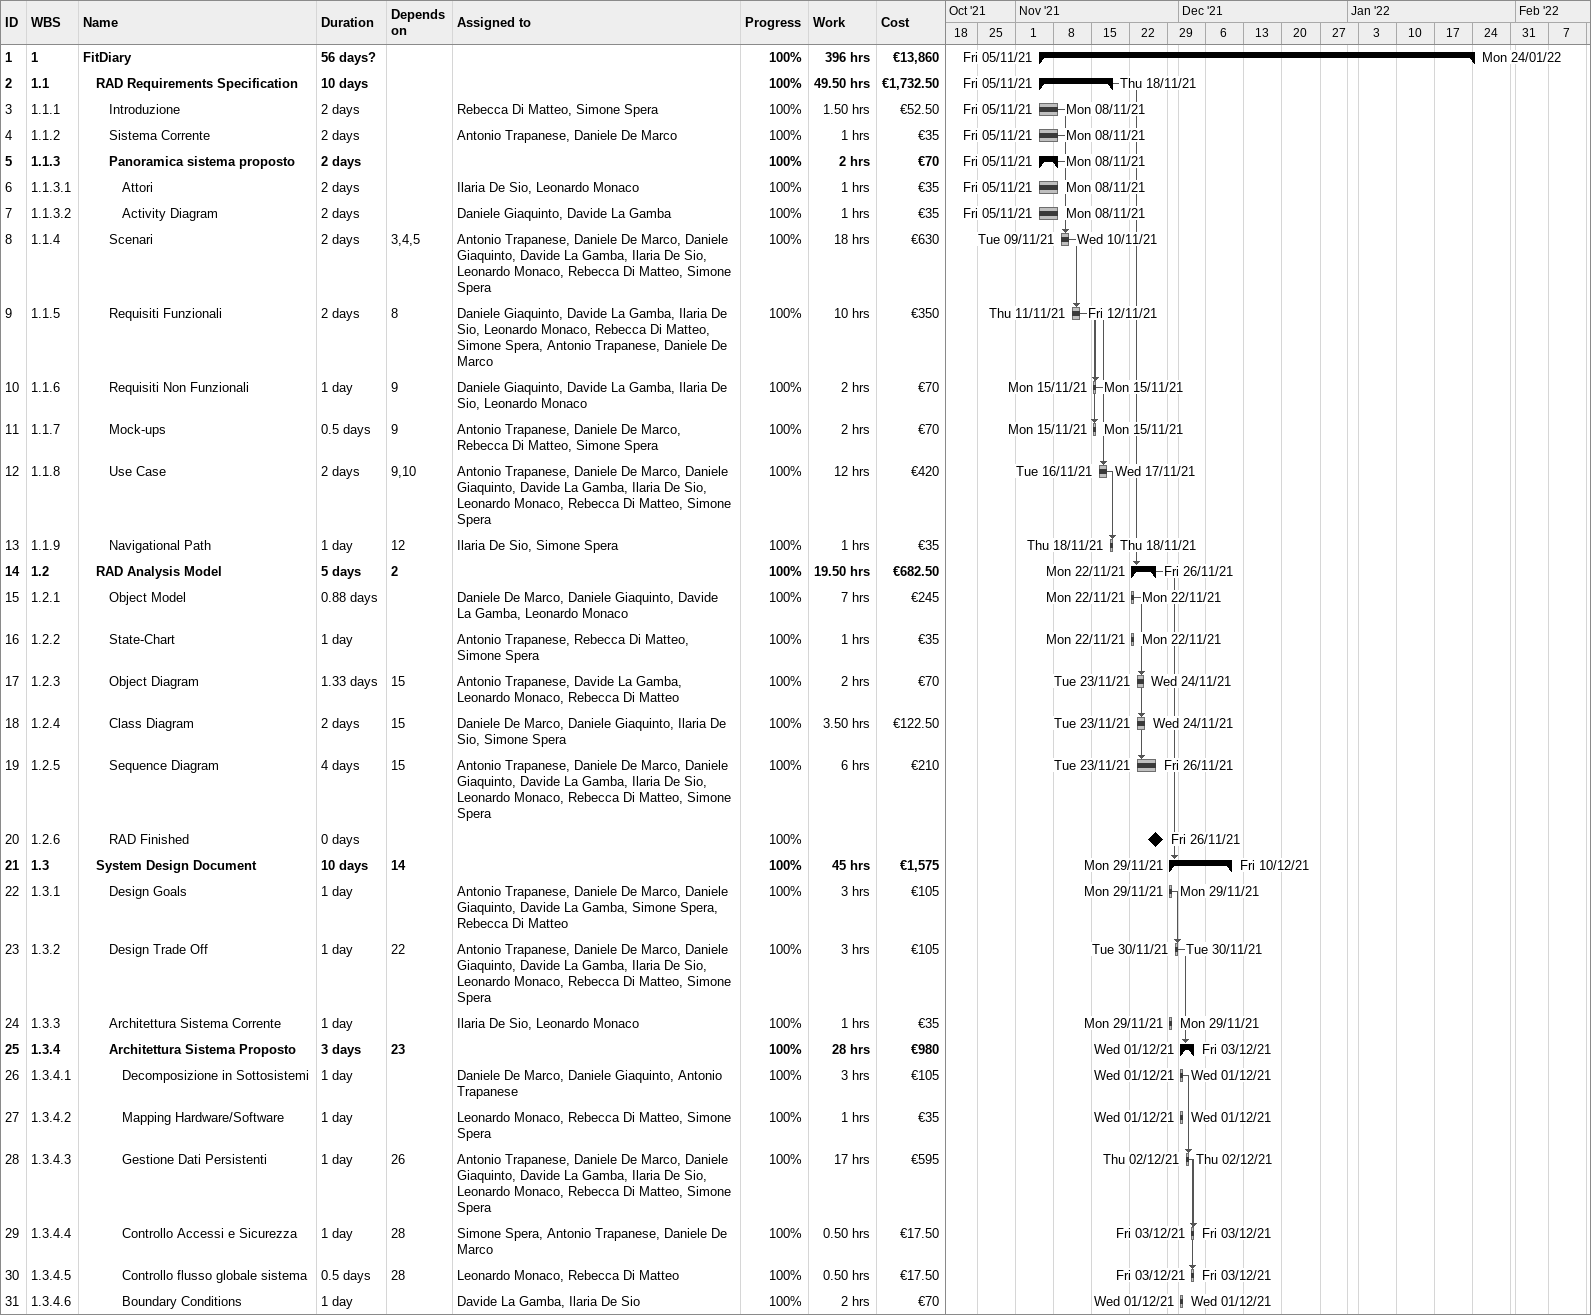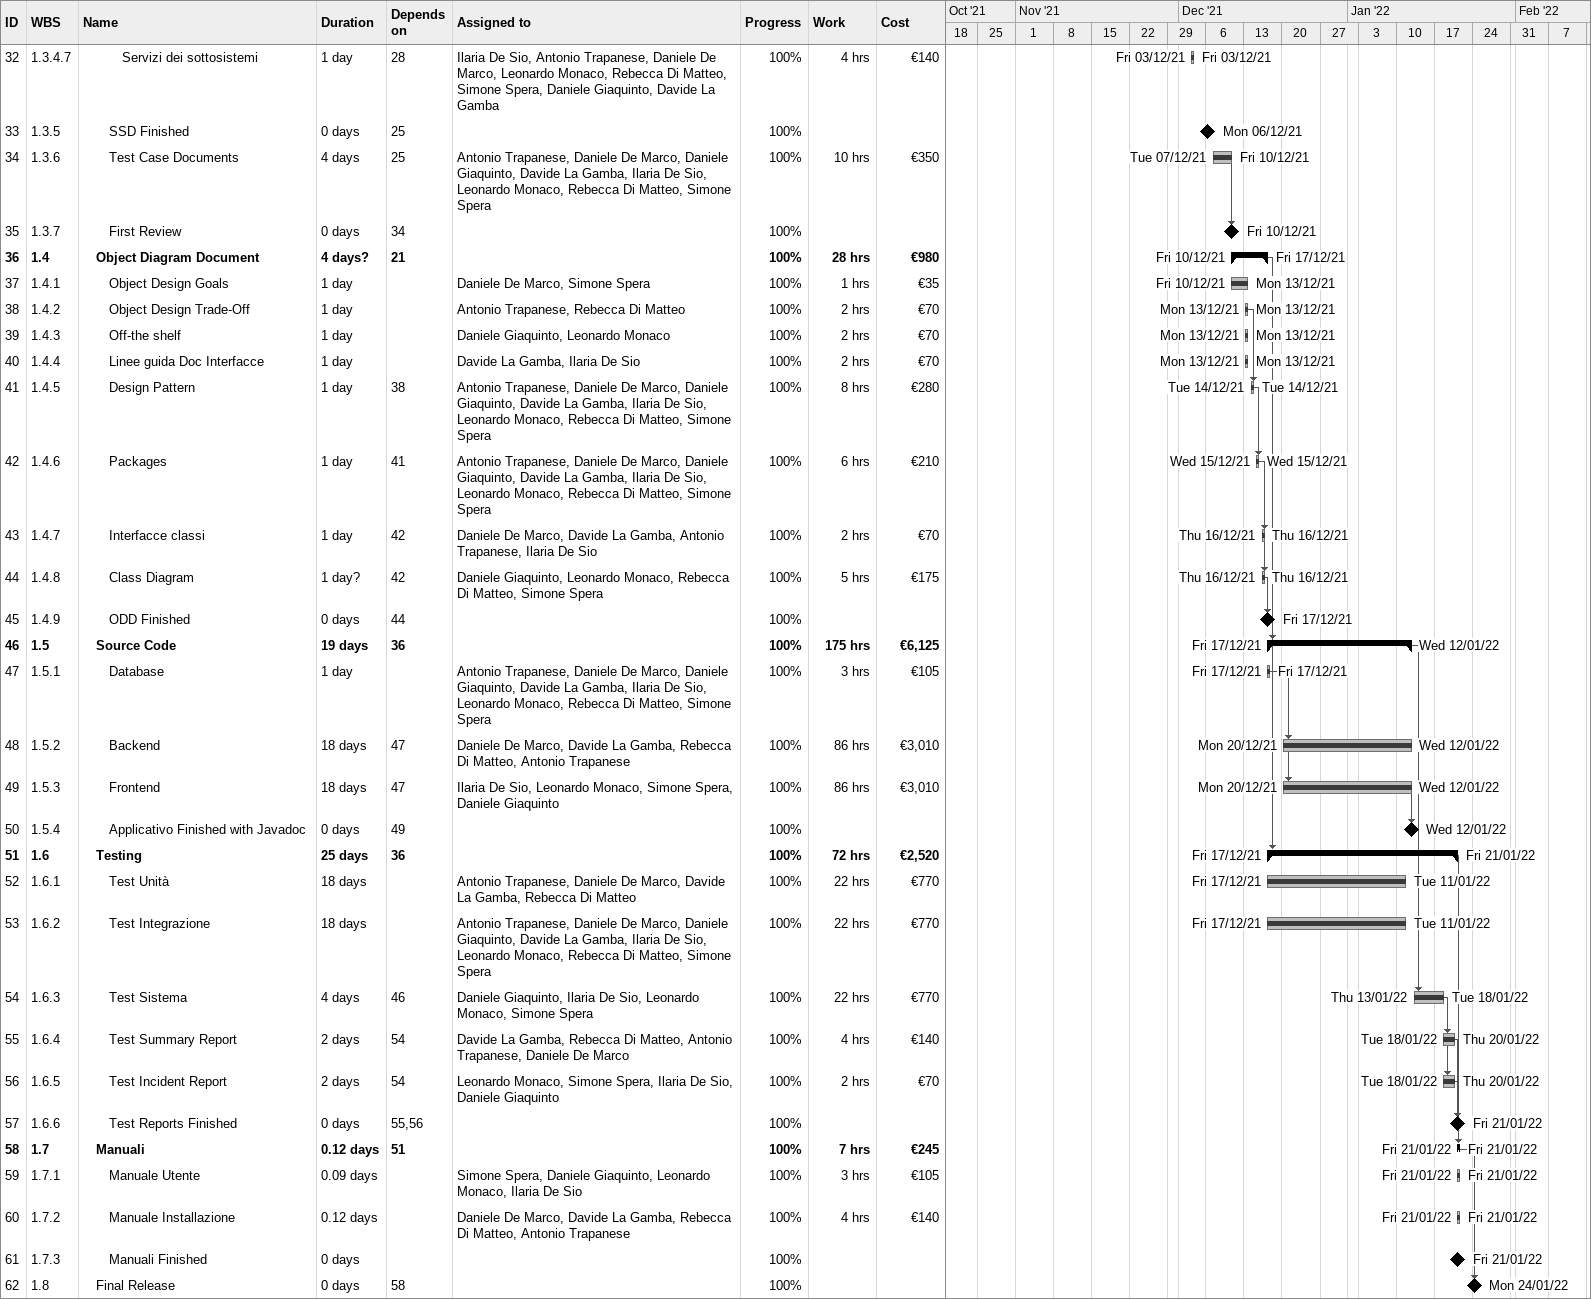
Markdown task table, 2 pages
| ID | WBS | Task | Duration | Start | Finish | Predecessors | Resources | % complete | Work (h) | Cost (€) |
|---|---|---|---|---|---|---|---|---|---|---|
| 1 | 1 | **FitDiary** | 56d? | 2021-11-05 | 2022-01-24 |  |  | 100 | 396 | 13860 |
| 2 | 1.1 | **RAD Requirements Specification** | 10d | 2021-11-05 | 2021-11-18 |  |  | 100 | 49.50 | 1732.50 |
| 3 | 1.1.1 | Introduzione | 2d | 2021-11-05 | 2021-11-08 |  | Rebecca Di Matteo, Simone Spera | 100 | 1.50 | 52.50 |
| 4 | 1.1.2 | Sistema Corrente | 2d | 2021-11-05 | 2021-11-08 |  | Antonio Trapanese, Daniele De Marco | 100 | 1 | 35 |
| 5 | 1.1.3 | **Panoramica sistema proposto** | 2d | 2021-11-05 | 2021-11-08 |  |  | 100 | 2 | 70 |
| 6 | 1.1.3.1 | Attori | 2d | 2021-11-05 | 2021-11-08 |  | Ilaria De Sio, Leonardo Monaco | 100 | 1 | 35 |
| 7 | 1.1.3.2 | Activity Diagram | 2d | 2021-11-05 | 2021-11-08 |  | Daniele Giaquinto, Davide La Gamba | 100 | 1 | 35 |
| 8 | 1.1.4 | Scenari | 2d | 2021-11-09 | 2021-11-10 | 3, 4, 5 | Antonio Trapanese, Daniele De Marco, Daniele Giaquinto, Davide La Gamba, Ilaria De Sio, Leonardo Monaco, Rebecca Di Matteo, Simone Spera | 100 | 18 | 630 |
| 9 | 1.1.5 | Requisiti Funzionali | 2d | 2021-11-11 | 2021-11-12 | 8 | Daniele Giaquinto, Davide La Gamba, Ilaria De Sio, Leonardo Monaco, Rebecca Di Matteo, Simone Spera, Antonio Trapanese, Daniele De Marco | 100 | 10 | 350 |
| 10 | 1.1.6 | Requisiti Non Funzionali | 1d | 2021-11-15 | 2021-11-15 | 9 | Daniele Giaquinto, Davide La Gamba, Ilaria De Sio, Leonardo Monaco | 100 | 2 | 70 |
| 11 | 1.1.7 | Mock-ups | 0.5d | 2021-11-15 | 2021-11-15 | 9 | Antonio Trapanese, Daniele De Marco, Rebecca Di Matteo, Simone Spera | 100 | 2 | 70 |
| 12 | 1.1.8 | Use Case | 2d | 2021-11-16 | 2021-11-17 | 9, 10 | Antonio Trapanese, Daniele De Marco, Daniele Giaquinto, Davide La Gamba, Ilaria De Sio, Leonardo Monaco, Rebecca Di Matteo, Simone Spera | 100 | 12 | 420 |
| 13 | 1.1.9 | Navigational Path | 1d | 2021-11-18 | 2021-11-18 | 12 | Ilaria De Sio, Simone Spera | 100 | 1 | 35 |
| 14 | 1.2 | **RAD Analysis Model** | 5d | 2021-11-22 | 2021-11-26 | 2 |  | 100 | 19.50 | 682.50 |
| 15 | 1.2.1 | Object Model | 0.88d | 2021-11-22 | 2021-11-22 |  | Daniele De Marco, Daniele Giaquinto, Davide La Gamba, Leonardo Monaco | 100 | 7 | 245 |
| 16 | 1.2.2 | State-Chart | 1d | 2021-11-22 | 2021-11-22 |  | Antonio Trapanese, Rebecca Di Matteo, Simone Spera | 100 | 1 | 35 |
| 17 | 1.2.3 | Object Diagram | 1.33d | 2021-11-23 | 2021-11-24 | 15 | Antonio Trapanese, Davide La Gamba, Leonardo Monaco, Rebecca Di Matteo | 100 | 2 | 70 |
| 18 | 1.2.4 | Class Diagram | 2d | 2021-11-23 | 2021-11-24 | 15 | Daniele De Marco, Daniele Giaquinto, Ilaria De Sio, Simone Spera | 100 | 3.50 | 122.50 |
| 19 | 1.2.5 | Sequence Diagram | 4d | 2021-11-23 | 2021-11-26 | 15 | Antonio Trapanese, Daniele De Marco, Daniele Giaquinto, Davide La Gamba, Ilaria De Sio, Leonardo Monaco, Rebecca Di Matteo, Simone Spera | 100 | 6 | 210 |
| 20 | 1.2.6 | RAD Finished | 0d | 2021-11-26 | 2021-11-26 |  |  | 100 |  |  |
| 21 | 1.3 | **System Design Document** | 10d | 2021-11-29 | 2021-12-10 | 14 |  | 100 | 45 | 1575 |
| 22 | 1.3.1 | Design Goals | 1d | 2021-11-29 | 2021-11-29 |  | Antonio Trapanese, Daniele De Marco, Daniele Giaquinto, Davide La Gamba, Simone Spera, Rebecca Di Matteo | 100 | 3 | 105 |
| 23 | 1.3.2 | Design Trade Off | 1d | 2021-11-30 | 2021-11-30 | 22 | Antonio Trapanese, Daniele De Marco, Daniele Giaquinto, Davide La Gamba, Ilaria De Sio, Leonardo Monaco, Rebecca Di Matteo, Simone Spera | 100 | 3 | 105 |
| 24 | 1.3.3 | Architettura Sistema Corrente | 1d | 2021-11-29 | 2021-11-29 |  | Ilaria De Sio, Leonardo Monaco | 100 | 1 | 35 |
| 25 | 1.3.4 | **Architettura Sistema Proposto** | 3d | 2021-12-01 | 2021-12-03 | 23 |  | 100 | 28 | 980 |
| 26 | 1.3.4.1 | Decomposizione in Sottosistemi | 1d | 2021-12-01 | 2021-12-01 |  | Daniele De Marco, Daniele Giaquinto, Antonio Trapanese | 100 | 3 | 105 |
| 27 | 1.3.4.2 | Mapping Hardware/Software | 1d | 2021-12-01 | 2021-12-01 |  | Leonardo Monaco, Rebecca Di Matteo, Simone Spera | 100 | 1 | 35 |
| 28 | 1.3.4.3 | Gestione Dati Persistenti | 1d | 2021-12-02 | 2021-12-02 | 26 | Antonio Trapanese, Daniele De Marco, Daniele Giaquinto, Davide La Gamba, Ilaria De Sio, Leonardo Monaco, Rebecca Di Matteo, Simone Spera | 100 | 17 | 595 |
| 29 | 1.3.4.4 | Controllo Accessi e Sicurezza | 1d | 2021-12-03 | 2021-12-03 | 28 | Simone Spera, Antonio Trapanese, Daniele De Marco | 100 | 0.50 | 17.50 |
| 30 | 1.3.4.5 | Controllo flusso globale sistema | 0.5d | 2021-12-03 | 2021-12-03 | 28 | Leonardo Monaco, Rebecca Di Matteo | 100 | 0.50 | 17.50 |
| 31 | 1.3.4.6 | Boundary Conditions | 1d | 2021-12-01 | 2021-12-01 |  | Davide La Gamba, Ilaria De Sio | 100 | 2 | 70 |
| 32 | 1.3.4.7 | Servizi dei sottosistemi | 1d | 2021-12-03 | 2021-12-03 | 28 | Ilaria De Sio, Antonio Trapanese, Daniele De Marco, Leonardo Monaco, Rebecca Di Matteo, Simone Spera, Daniele Giaquinto, Davide La Gamba | 100 | 4 | 140 |
| 33 | 1.3.5 | SSD Finished | 0d | 2021-12-06 | 2021-12-06 | 25 |  | 100 |  |  |
| 34 | 1.3.6 | Test Case Documents | 4d | 2021-12-07 | 2021-12-10 | 25 | Antonio Trapanese, Daniele De Marco, Daniele Giaquinto, Davide La Gamba, Ilaria De Sio, Leonardo Monaco, Rebecca Di Matteo, Simone Spera | 100 | 10 | 350 |
| 35 | 1.3.7 | First Review | 0d | 2021-12-10 | 2021-12-10 | 34 |  | 100 |  |  |
| 36 | 1.4 | **Object Diagram Document** | 4d? | 2021-12-10 | 2021-12-17 | 21 |  | 100 | 28 | 980 |
| 37 | 1.4.1 | Object Design Goals | 1d | 2021-12-10 | 2021-12-13 |  | Daniele De Marco, Simone Spera | 100 | 1 | 35 |
| 38 | 1.4.2 | Object Design Trade-Off | 1d | 2021-12-13 | 2021-12-13 |  | Antonio Trapanese, Rebecca Di Matteo | 100 | 2 | 70 |
| 39 | 1.4.3 | Off-the shelf | 1d | 2021-12-13 | 2021-12-13 |  | Daniele Giaquinto, Leonardo Monaco | 100 | 2 | 70 |
| 40 | 1.4.4 | Linee guida Doc Interfacce | 1d | 2021-12-13 | 2021-12-13 |  | Davide La Gamba, Ilaria De Sio | 100 | 2 | 70 |
| 41 | 1.4.5 | Design Pattern | 1d | 2021-12-14 | 2021-12-14 | 38 | Antonio Trapanese, Daniele De Marco, Daniele Giaquinto, Davide La Gamba, Ilaria De Sio, Leonardo Monaco, Rebecca Di Matteo, Simone Spera | 100 | 8 | 280 |
| 42 | 1.4.6 | Packages | 1d | 2021-12-15 | 2021-12-15 | 41 | Antonio Trapanese, Daniele De Marco, Daniele Giaquinto, Davide La Gamba, Ilaria De Sio, Leonardo Monaco, Rebecca Di Matteo, Simone Spera | 100 | 6 | 210 |
| 43 | 1.4.7 | Interfacce classi | 1d | 2021-12-16 | 2021-12-16 | 42 | Daniele De Marco, Davide La Gamba, Antonio Trapanese, Ilaria De Sio | 100 | 2 | 70 |
| 44 | 1.4.8 | Class Diagram | 1d? | 2021-12-16 | 2021-12-16 | 42 | Daniele Giaquinto, Leonardo Monaco, Rebecca Di Matteo, Simone Spera | 100 | 5 | 175 |
| 45 | 1.4.9 | ODD Finished | 0d | 2021-12-17 | 2021-12-17 | 44 |  | 100 |  |  |
| 46 | 1.5 | **Source Code** | 19d | 2021-12-17 | 2022-01-12 | 36 |  | 100 | 175 | 6125 |
| 47 | 1.5.1 | Database | 1d | 2021-12-17 | 2021-12-17 |  | Antonio Trapanese, Daniele De Marco, Daniele Giaquinto, Davide La Gamba, Ilaria De Sio, Leonardo Monaco, Rebecca Di Matteo, Simone Spera | 100 | 3 | 105 |
| 48 | 1.5.2 | Backend | 18d | 2021-12-20 | 2022-01-12 | 47 | Daniele De Marco, Davide La Gamba, Rebecca Di Matteo, Antonio Trapanese | 100 | 86 | 3010 |
| 49 | 1.5.3 | Frontend | 18d | 2021-12-20 | 2022-01-12 | 47 | Ilaria De Sio, Leonardo Monaco, Simone Spera, Daniele Giaquinto | 100 | 86 | 3010 |
| 50 | 1.5.4 | Applicativo Finished with Javadoc | 0d | 2022-01-12 | 2022-01-12 | 49 |  | 100 |  |  |
| 51 | 1.6 | **Testing** | 25d | 2021-12-17 | 2022-01-21 | 36 |  | 100 | 72 | 2520 |
| 52 | 1.6.1 | Test Unità | 18d | 2021-12-17 | 2022-01-11 |  | Antonio Trapanese, Daniele De Marco, Davide La Gamba, Rebecca Di Matteo | 100 | 22 | 770 |
| 53 | 1.6.2 | Test Integrazione | 18d | 2021-12-17 | 2022-01-11 |  | Antonio Trapanese, Daniele De Marco, Daniele Giaquinto, Davide La Gamba, Ilaria De Sio, Leonardo Monaco, Rebecca Di Matteo, Simone Spera | 100 | 22 | 770 |
| 54 | 1.6.3 | Test Sistema | 4d | 2022-01-13 | 2022-01-18 | 46 | Daniele Giaquinto, Ilaria De Sio, Leonardo Monaco, Simone Spera | 100 | 22 | 770 |
| 55 | 1.6.4 | Test Summary Report | 2d | 2022-01-18 | 2022-01-20 | 54 | Davide La Gamba, Rebecca Di Matteo, Antonio Trapanese, Daniele De Marco | 100 | 4 | 140 |
| 56 | 1.6.5 | Test Incident Report | 2d | 2022-01-18 | 2022-01-20 | 54 | Leonardo Monaco, Simone Spera, Ilaria De Sio, Daniele Giaquinto | 100 | 2 | 70 |
| 57 | 1.6.6 | Test Reports Finished | 0d | 2022-01-21 | 2022-01-21 | 55, 56 |  | 100 |  |  |
| 58 | 1.7 | **Manuali** | 0.12d | 2022-01-21 | 2022-01-21 | 51 |  | 100 | 7 | 245 |
| 59 | 1.7.1 | Manuale Utente | 0.09d | 2022-01-21 | 2022-01-21 |  | Simone Spera, Daniele Giaquinto, Leonardo Monaco, Ilaria De Sio | 100 | 3 | 105 |
| 60 | 1.7.2 | Manuale Installazione | 0.12d | 2022-01-21 | 2022-01-21 |  | Daniele De Marco, Davide La Gamba, Rebecca Di Matteo, Antonio Trapanese | 100 | 4 | 140 |
| 61 | 1.7.3 | Manuali Finished | 0d | 2022-01-21 | 2022-01-21 |  |  | 100 |  |  |
| 62 | 1.8 | Final Release | 0d | 2022-01-24 | 2022-01-24 | 58 |  | 100 |  |  |
